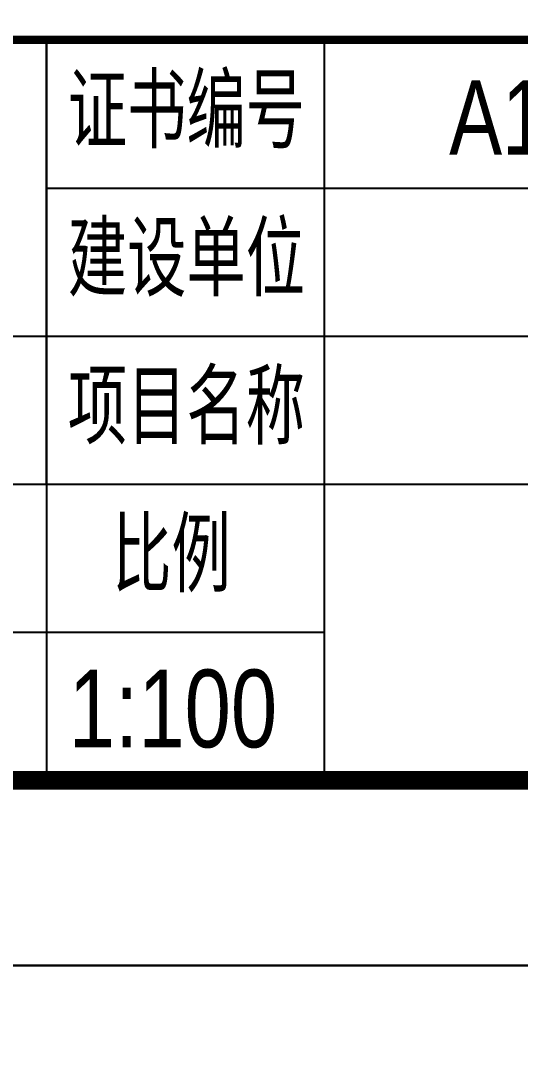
# Model space of a CAD drawing. Extents: x -129922 to 1190196, y -520662 to 139923.
# Drawn here: x 1033671 to 1036367, y -341459 to -335880 of the extents above; entities that cross this region are included whole.
import ezdxf
from ezdxf.enums import TextEntityAlignment as Align

# ---------------------------------------------------------------- set-up
doc = ezdxf.new("R2010")
doc.units = 0
doc.header["$LTSCALE"] = 1000
doc.header["$MEASUREMENT"] = 0
doc.layers.add('Y-云图图框', color=7, linetype='Continuous')
doc.styles.add('_YT_Name', font='simhei.ttf', dxfattribs={"width": 0.8})
doc.styles.add('_YT_Sign_Text', font='ros.shx', dxfattribs={"width": 0.8, "bigfont": 'hztxt.shx'})
doc.styles.get("Standard").update_dxf_attribs({"font": 'gbenor.shx', "bigfont": 'gbcbig.shx'})

# ---------------------------------------------------------------- blocks, each defined once
blk = doc.blocks.new('ECMCTK_A1_横_单行图名--0')
for p, q in [((674.981, 50.001), (674.981, 26)), ((675, 50), (675, 10)), ((689.981, 50.001), (689.981, 10)), ((675, 42), (813, 42)), ((573, 34), (813, 34)), ((573, 26), (813, 26)), ((573, 18), (689.965, 18))]:
    blk.add_line(p, q)
at = {"color": 4}
blk.add_lwpolyline([(0, 0), (841, 0), (841, 594), (0, 594)], close=True, dxfattribs=at)
for points, const_width in [([(25, 10), (831, 10), (831, 584), (25, 584)], 1), ([(573, 10), (831, 10), (831, 50), (573, 50)], 0.45)]:
    blk.add_lwpolyline(points, close=True, dxfattribs=dict(const_width=const_width))
at = {"const_width": 0.45}
blk.add_lwpolyline([(573, 10), (573, 50.01), (813, 50.01)], dxfattribs=at)
at = {"style": '_YT_Sign_Text', "width": 0.8}
for s, p in [('证书编号', (676.149, 44.14)), ('建设单位', (676.149, 36.14)), ('项目名称', (676.149, 28.14)), ('比例', (678.543, 20.156))]:
    blk.add_text(s, height=4, dxfattribs=at).set_placement(p)
at = {"color": 80, "flags": 3}
for tag, height, p in [('YTHQINS', 3, (34.314, 585.5)), ('ECMCKEY', 3, (292.067, 288.229)), ('YTTQINS', 5.625, (848.027, 12.812)), ('YTFRAME', 3, (652.764, 5.837)), ('YTBARCODE_T1', 3, (749.785, 5.948))]:
    blk.add_attdef(tag, text='', height=height, dxfattribs=at).set_placement(p, align=Align.MIDDLE_CENTER)
for tag, height, style, width, p in [('证书编号', 4, '_YT_Sign_Text', 0.8, (708.866, 43.811)), ('审查批准号', 4, '_YT_Sign_Text', 0.8, (761.064, 43.811)), ('工程号', 4, '_YT_Sign_Text', 0.5, (804.076, 44.123)), ('设计单位', 6, '_YT_Name', 0.8, (623.746, 38.601)), ('建设单位', 4, '_YT_Sign_Text', 0.8, (734.96, 36.114)), ('阶段', 4, '_YT_Sign_Text', 0.8, (804.076, 35.814)), ('项目号', 4, '_YT_Sign_Text', 0.5, (822.077, 33.721)), ('项目名称', 4, '_YT_Sign_Text', 0.8, (734.96, 28.114)), ('专业', 4, '_YT_Sign_Text', 0.8, (804.076, 27.31)), ('图纸编号', 4, '_YT_Sign_Text', 0.5, (803.929, 19.362)), ('图纸名称', 4.5, '_YT_Name', 0.8, (735.389, 15.063)), ('版本号', 4, '_YT_Sign_Text', 0.8, (822.077, 13.002)), ('出图比例', 4.2, '_YT_Sign_Text', 0.8, (681.825, 11.782)), ('日期', 4, '_YT_Sign_Text', 0.5, (803.88, 12.129))]:
    blk.add_attdef(tag, text='', height=height, dxfattribs=dict(style=style, width=width)).set_placement(p, align=Align.CENTER)
at = {"style": '_YT_Sign_Text', "width": 0.8, "flags": 3}
for tag, p, height in [('{审定人}', (605.87, 26.451), 6.24), ('{校对人}', (658.349, 26.531), 6.24), ('[审定人]', (590.945, 27.808), 4.104), ('[校对人]', (642.235, 27.824), 4.104), ('{审核人}', (606.98, 18.44), 6.24), ('{设计人}', (658.48, 18.539), 6.24), ('[设计人]', (642.473, 20.211), 4.104), ('[审核人]', (591.012, 19.756), 4.104), ('{项目负责人}', (608.28, 10.719), 6.24), ('{专业负责人}', (658.579, 10.361), 6.24), ('[项目负责人]', (590.778, 12.012), 4.104), ('[专业负责人]', (642.741, 11.768), 4.104)]:
    blk.add_attdef(tag, p, '', height=height, dxfattribs=at)
at = {"color": 80, "flags": 3}
for tag, p in [('YTQRCODE', (551.036, 11.907)), ('YTBZSIT', (25, 10)), ('EXT_TK_LEFT', (25, 10))]:
    blk.add_attdef(tag, p, '', height=3, dxfattribs=at)

msp = doc.modelspace()

# ---------------------------------------------------------------- block references
at = {"layer": 'Y-云图图框'}
ref = msp.add_blockref('ECMCTK_A1_横_单行图名--0', (966310.6, -340984.2), dxfattribs=dict(at, xscale=100, yscale=100, zscale=100))
ref.add_attrib('出图比例', '1:100', dxfattribs={"layer": '0', "height": 420, "style": '_YT_Sign_Text', "width": 0.8}).set_placement((1034493, -339806), align=Align.CENTER)
ref.add_attrib('证书编号', 'A144015847', dxfattribs={"layer": '0', "height": 400, "style": '_YT_Sign_Text', "width": 0.8}).set_placement((1037197.1, -336603), align=Align.CENTER)
at = {"layer": 'Y-云图图框', "xscale": 100, "yscale": 100, "zscale": 100}
msp.add_blockref('ECMCTK_A1_横_单行图名--0', (966310.6, -400384.2), dxfattribs=at)

doc.saveas('drawing.dxf')
